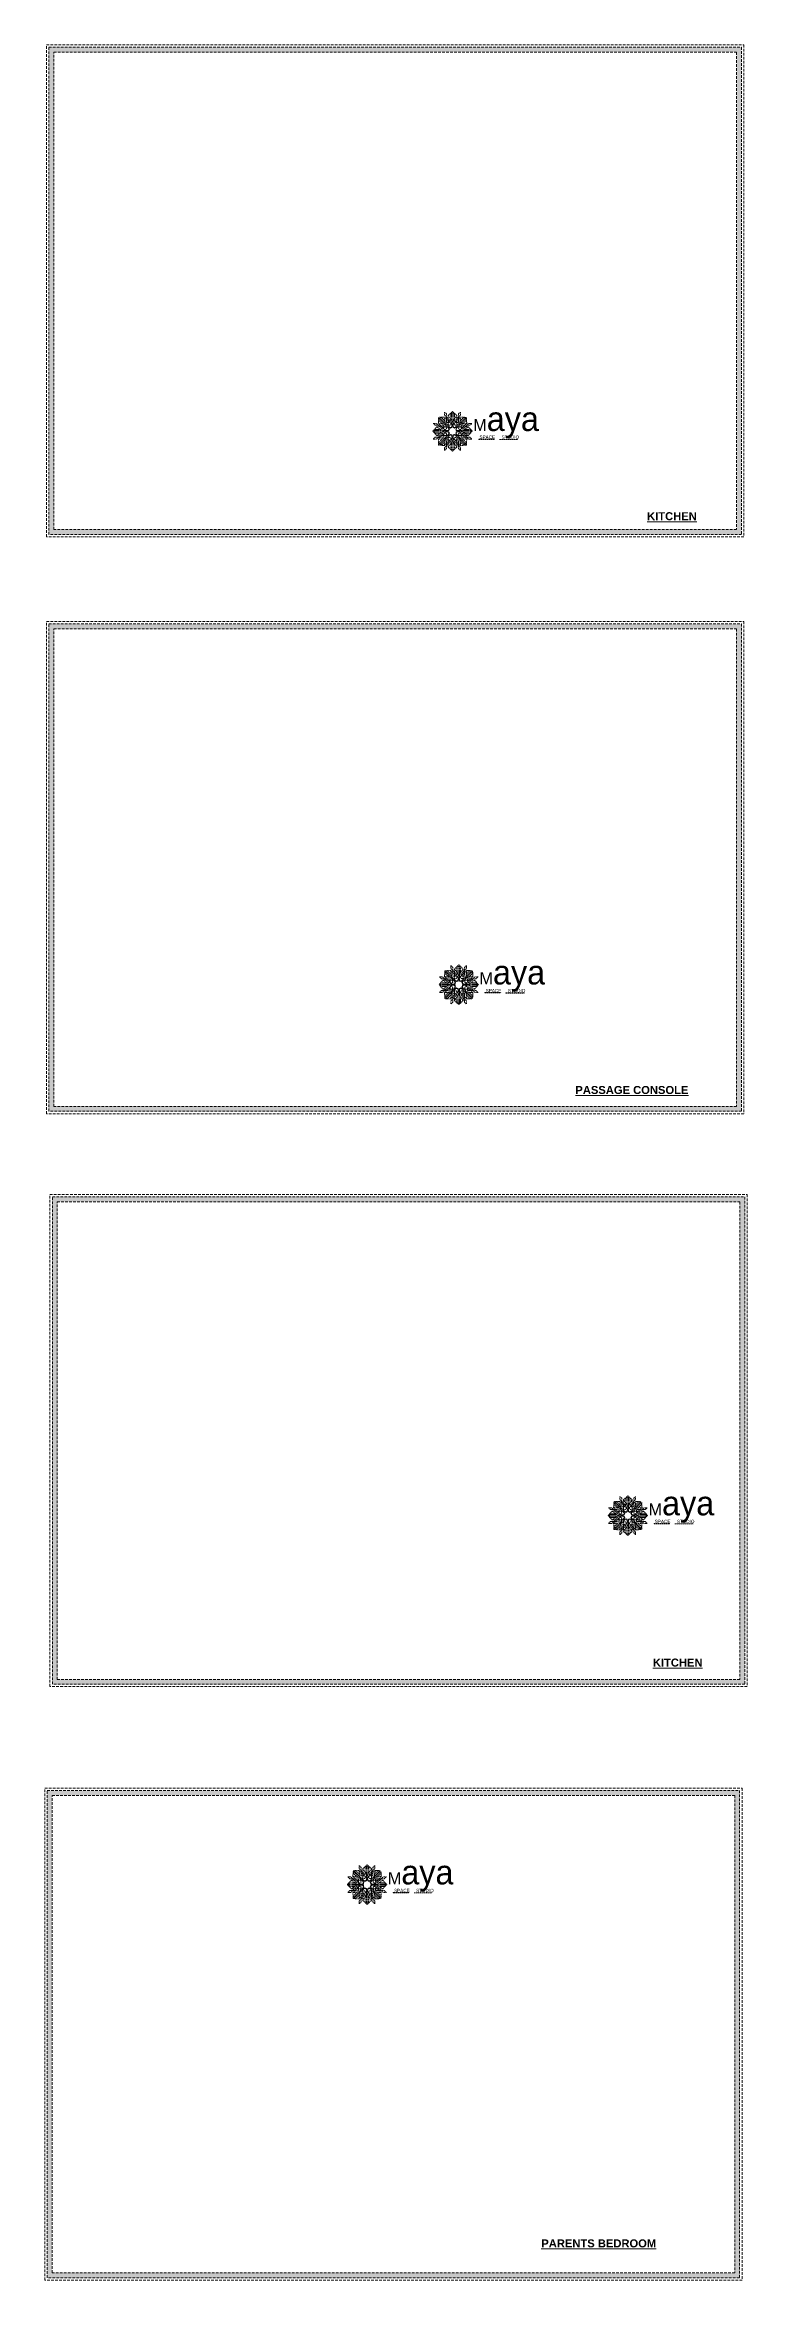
# Model space of a CAD drawing. Header units: millimetres. Extents: x 35877 to 3066687, y -650199 to -40525.
# Drawn here: x 145465 to 145728, y -181126 to -180287 of the extents above; entities that cross this region are included whole.
import ezdxf

# ---------------------------------------------------------------- set-up
doc = ezdxf.new("R2010")
doc.units = ezdxf.units.MM
doc.header["$MEASUREMENT"] = 0
doc.linetypes.add('DASHEDX2', pattern=[1.5, 1, -0.5])
doc.layers.add('DIM.', color=250, linetype='Continuous', lineweight=13)
doc.layers.add('Dimension', color=10, linetype='DASHEDX2', lineweight=20)
doc.styles.get("Standard").update_dxf_attribs({"font": 'arial.ttf', "height": 6})

# ---------------------------------------------------------------- blocks, each defined once
blk = doc.blocks.new('FSFSF')
at = {"color": 42, "lineweight": 5, "true_color": 0xe0ac11}
for p, q in [((28591.6, 127.4), (28587.2, 122.7)), ((28591.6, 117.9), (28587.2, 122.7)), ((28587.7, 131.2), (28591.1, 131.2)), ((28589.8, 129.1), (28587.7, 131.2)), ((28589, 123.3), (28588.4, 122.7)), ((28589, 122), (28588.4, 122.7)), ((28589, 123.3), (28589, 124.7)), ((28589, 124.7), (28595.4, 124.7)), ((28589, 123.3), (28604.7, 123.3)), ((28589, 122), (28604.7, 122)), ((28589, 122), (28589, 120.7)), ((28589.8, 129.1), (28599.3, 129.1)), ((28597.5, 124.8), (28591.1, 131.2)), ((28604.7, 127.4), (28591.6, 127.4)), ((28591.6, 127.4), (28598.2, 122.7)), ((28591.6, 117.9), (28598.2, 122.7)), ((28593.2, 131.5), (28593.5, 137.7)), ((28593.2, 131.5), (28601.7, 122.7)), ((28601.2, 130.2), (28593.2, 131.5)), ((28593.2, 113.9), (28601.7, 122.7)), ((28593.4, 135), (28594.6, 136.1)), ((28593.4, 135), (28597.6, 130.8)), ((28599.8, 138.1), (28593.5, 137.7)), ((28595.1, 136.7), (28594.5, 136.7)), ((28594.6, 136.1), (28594.6, 136.7)), ((28605.2, 125), (28594.6, 136.1)), ((28596.2, 137.9), (28595.1, 136.7)), ((28606.3, 126.1), (28595.1, 136.7)), ((28596.2, 137.9), (28600.5, 133.6)), ((28597.5, 124.8), (28599.3, 126.5)), ((28602.1, 125.4), (28598.2, 122.7)), ((28602.1, 119.9), (28598.2, 122.7)), ((28599.3, 126.5), (28599.3, 129.1)), ((28599.8, 138.1), (28608.6, 129.6)), ((28601, 130), (28599.8, 138.1)), ((28600, 143.5), (28600, 140.2)), ((28602.1, 141.4), (28600, 143.5)), ((28606.5, 133.8), (28600, 140.2)), ((28605.9, 129.2), (28601, 130)), ((28602.1, 125.4), (28601.2, 130.2)), ((28602.3, 123.3), (28601.7, 122.7)), ((28602.3, 122), (28601.7, 122.7)), ((28602.1, 141.4), (28602.1, 132)), ((28604.7, 132), (28602.1, 132)), ((28602.3, 123.3), (28603, 122.7)), ((28602.3, 122), (28603, 122.7)), ((28605.2, 125), (28603, 122.7)), ((28605.2, 120.4), (28603, 122.7)), ((28603.7, 126.5), (28603.7, 127.4)), ((28604.7, 126.5), (28603.7, 126.5)), ((28603.9, 139.7), (28608.6, 144.1)), ((28603.9, 126.6), (28603.9, 139.7)), ((28603.9, 139.7), (28608.6, 133)), ((28604.7, 127.6), (28603.9, 127.6)), ((28607.9, 126.6), (28603.9, 126.6)), ((28606.5, 133.8), (28604.7, 132)), ((28604.7, 126.6), (28604.7, 127.6)), ((28604.7, 123.3), (28604.7, 127.4)), ((28604.7, 122), (28604.7, 117.9)), ((28605.9, 129.2), (28608.6, 133)), ((28606.3, 126.1), (28608.6, 128.3)), ((28607.9, 142.2), (28606.6, 142.2)), ((28606.6, 142.2), (28606.6, 135.8)), ((28607.9, 142.2), (28608.6, 142.8)), ((28607.9, 142.2), (28607.9, 126.6)), ((28607.9, 128.9), (28608.6, 129.6)), ((28607.9, 128.9), (28608.6, 128.3)), ((28613.3, 139.7), (28608.6, 144.1)), ((28609.3, 142.2), (28608.6, 142.8)), ((28613.3, 139.7), (28608.6, 133)), ((28617.4, 138.1), (28608.6, 129.6)), ((28611.3, 129.2), (28608.6, 133)), ((28609.3, 128.9), (28608.6, 129.6)), ((28609.3, 128.9), (28608.6, 128.3)), ((28610.9, 126.1), (28608.6, 128.3)), ((28609.3, 142.2), (28609.3, 126.6)), ((28609.3, 142.2), (28610.6, 142.2)), ((28609.3, 126.6), (28613.3, 126.6)), ((28610.6, 142.2), (28610.6, 135.8)), ((28610.7, 133.8), (28617.1, 140.2)), ((28610.7, 133.8), (28612.4, 132)), ((28610.9, 126.1), (28622, 136.7)), ((28611.3, 129.2), (28616.1, 130)), ((28612, 125), (28622.6, 136.1)), ((28612, 125), (28614.2, 122.7)), ((28612, 120.4), (28614.2, 122.7)), ((28612.4, 132), (28615, 132)), ((28612.5, 126.6), (28612.5, 127.6)), ((28612.5, 127.6), (28613.3, 127.6)), ((28612.5, 123.3), (28612.5, 127.4)), ((28612.5, 127.4), (28625.6, 127.4)), ((28612.5, 126.5), (28613.5, 126.5)), ((28628.2, 123.3), (28612.5, 123.3)), ((28612.5, 122), (28612.5, 117.9)), ((28628.2, 122), (28612.5, 122)), ((28613.3, 126.6), (28613.3, 139.7)), ((28613.5, 126.5), (28613.5, 127.4)), ((28614.9, 123.3), (28614.2, 122.7)), ((28614.9, 122), (28614.2, 122.7)), ((28614.9, 123.3), (28615.5, 122.7)), ((28614.9, 122), (28615.5, 122.7)), ((28615, 141.4), (28617.1, 143.5)), ((28615, 141.4), (28615, 132)), ((28615.1, 125.4), (28615.9, 130.2)), ((28615.1, 125.4), (28619, 122.7)), ((28615.1, 119.9), (28619, 122.7)), ((28624, 131.5), (28615.5, 122.7)), ((28624, 113.9), (28615.5, 122.7)), ((28615.9, 130.2), (28624, 131.5)), ((28616.1, 130), (28617.4, 138.1)), ((28620.9, 137.9), (28616.7, 133.6)), ((28617.1, 143.5), (28617.1, 140.2)), ((28617.4, 138.1), (28623.6, 137.7)), ((28627.3, 129.1), (28617.9, 129.1)), ((28617.9, 126.5), (28617.9, 129.1)), ((28619.7, 124.8), (28617.9, 126.5)), ((28625.6, 127.4), (28619, 122.7)), ((28625.6, 117.9), (28619, 122.7)), ((28623.8, 135), (28619.6, 130.8)), ((28619.7, 124.8), (28626.1, 131.2)), ((28620.9, 137.9), (28622, 136.7)), ((28628.2, 124.7), (28621.8, 124.7)), ((28622, 136.7), (28622.6, 136.7)), ((28622.6, 136.1), (28622.6, 136.7)), ((28623.8, 135), (28622.6, 136.1)), ((28624, 131.5), (28623.6, 137.7)), ((28625.6, 127.4), (28630, 122.7)), ((28625.6, 117.9), (28630, 122.7)), ((28629.5, 131.2), (28626.1, 131.2)), ((28627.3, 129.1), (28629.5, 131.2)), ((28628.2, 123.3), (28628.2, 124.7)), ((28628.2, 123.3), (28628.8, 122.7)), ((28628.2, 122), (28628.8, 122.7)), ((28628.2, 122), (28628.2, 120.7)), ((28589.8, 116.2), (28587.7, 114.1)), ((28587.7, 114.1), (28591.1, 114.1)), ((28589, 120.7), (28595.4, 120.7)), ((28589.8, 116.2), (28599.3, 116.2)), ((28597.5, 120.5), (28591.1, 114.1)), ((28604.7, 117.9), (28591.6, 117.9)), ((28601.2, 115.1), (28593.2, 113.9)), ((28593.2, 113.9), (28593.5, 107.6)), ((28593.4, 110.3), (28597.6, 114.5)), ((28593.4, 110.3), (28594.6, 109.2)), ((28599.8, 107.2), (28593.5, 107.5)), ((28595.1, 108.5), (28594.5, 108.5)), ((28605.2, 120.4), (28594.6, 109.2)), ((28594.6, 109.2), (28594.6, 108.6)), ((28606.3, 119.1), (28595.1, 108.5)), ((28596.2, 107.4), (28595.1, 108.5)), ((28596.2, 107.4), (28600.5, 111.6)), ((28597.5, 120.5), (28599.3, 118.8)), ((28599.3, 118.8), (28599.3, 116.2)), ((28599.8, 107.2), (28608.6, 115.7)), ((28601, 115.2), (28599.8, 107.2)), ((28606.5, 111.5), (28600, 105.1)), ((28600, 101.7), (28600, 105.1)), ((28602.1, 103.8), (28600, 101.7)), ((28605.9, 116), (28601, 115.2)), ((28602.1, 119.9), (28601.2, 115.1)), ((28602.1, 103.8), (28602.1, 113.3)), ((28604.7, 113.3), (28602.1, 113.3)), ((28604.7, 118.8), (28603.7, 118.8)), ((28603.7, 118.8), (28603.7, 117.9)), ((28607.9, 118.6), (28603.9, 118.6)), ((28603.9, 118.6), (28603.9, 105.5)), ((28604.7, 117.7), (28603.9, 117.7)), ((28603.9, 105.5), (28608.6, 112.2)), ((28603.9, 105.5), (28608.6, 101.1)), ((28604.7, 118.6), (28604.7, 117.7)), ((28606.5, 111.5), (28604.7, 113.3)), ((28605.9, 116), (28608.6, 112.2)), ((28606.3, 119.1), (28608.6, 117)), ((28606.6, 103), (28606.6, 109.4)), ((28607.9, 103), (28606.6, 103)), ((28607.9, 103), (28607.9, 118.6)), ((28607.9, 116.3), (28608.6, 117)), ((28607.9, 116.3), (28608.6, 115.7)), ((28607.9, 103), (28608.6, 102.4)), ((28610.9, 119.1), (28608.6, 117)), ((28609.3, 116.3), (28608.6, 117)), ((28609.3, 116.3), (28608.6, 115.7)), ((28611.3, 116), (28608.6, 112.2)), ((28617.4, 107.2), (28608.6, 115.7)), ((28613.3, 105.5), (28608.6, 112.2)), ((28613.3, 105.5), (28608.6, 101.1)), ((28609.3, 103), (28608.6, 102.4)), ((28609.3, 118.6), (28613.3, 118.6)), ((28609.3, 103), (28609.3, 118.6)), ((28609.3, 103), (28610.6, 103)), ((28610.6, 103), (28610.6, 109.4)), ((28610.7, 111.5), (28612.4, 113.3)), ((28610.7, 111.5), (28617.1, 105.1)), ((28610.9, 119.1), (28622, 108.5)), ((28611.3, 116), (28616.1, 115.2)), ((28612, 120.4), (28622.6, 109.2)), ((28612.4, 113.3), (28615, 113.3)), ((28612.5, 118.8), (28613.5, 118.8)), ((28612.5, 118.6), (28612.5, 117.7)), ((28612.5, 117.9), (28625.6, 117.9)), ((28612.5, 117.7), (28613.3, 117.7)), ((28613.3, 118.6), (28613.3, 105.5)), ((28613.5, 118.8), (28613.5, 117.9)), ((28615, 103.8), (28615, 113.3)), ((28615, 103.8), (28617.1, 101.7)), ((28615.1, 119.9), (28615.9, 115.1)), ((28615.9, 115.1), (28624, 113.9)), ((28616.1, 115.2), (28617.4, 107.2)), ((28620.9, 107.4), (28616.7, 111.6)), ((28617.1, 101.7), (28617.1, 105.1)), ((28617.4, 107.2), (28623.6, 107.5)), ((28619.7, 120.5), (28617.9, 118.8)), ((28617.9, 118.8), (28617.9, 116.2)), ((28627.3, 116.2), (28617.9, 116.2)), ((28623.8, 110.3), (28619.6, 114.5)), ((28619.7, 120.5), (28626.1, 114.1)), ((28620.9, 107.4), (28622, 108.5)), ((28628.2, 120.7), (28621.8, 120.7)), ((28622, 108.5), (28622.6, 108.5)), ((28623.8, 110.3), (28622.6, 109.2)), ((28622.6, 109.2), (28622.6, 108.6)), ((28624, 113.9), (28623.6, 107.6)), ((28629.5, 114.1), (28626.1, 114.1)), ((28627.3, 116.2), (28629.5, 114.1))]:
    blk.add_line(p, q, dxfattribs=at)
blk = doc.blocks.new('hgwg')
at = {"layer": 'Dimension', "true_color": 0xd39e00}
h = blk.add_hatch(color=42, dxfattribs=at)
h.dxf.hatch_style = 1
h.paths.add_polyline_path([(27505.7, 45.1), (27494.3, 45.1), (27494.3, 44.9), (27505.7, 44.9)])
h = blk.add_hatch(color=42, dxfattribs=at)
h.dxf.hatch_style = 1
h.paths.add_polyline_path([(27523.3, 44.9), (27509.7, 44.9), (27509.7, 44.8), (27523.3, 44.8)])
at = {"layer": 'Dimension', "color": 42, "true_color": 0xd39e00}
for p, q in [((27494.3, 45.1), (27505.7, 45.1)), ((27494.3, 44.9), (27494.3, 45.1)), ((27494.3, 44.9), (27505.7, 44.9)), ((27505.7, 45.1), (27505.7, 44.9)), ((27509.7, 44.9), (27523.3, 44.9)), ((27509.7, 44.9), (27509.7, 44.8)), ((27509.7, 44.8), (27523.3, 44.8)), ((27523.3, 44.8), (27523.3, 44.9))]:
    blk.add_line(p, q, dxfattribs=at)
at = {"layer": 'Dimension', "color": 42, "true_color": 0xd39e00, "attachment_point": 1}
for s, width, insert, char_height in [('{\\fCinzel|b0|i0|c0|p2;\\H1.5x;M\\fAmsterdam One|b0|i0|c0|p2;\\H2x;aya}', 85.328, (27490.2, 69.2), 6), ('{\\fCinzel|b0|i0|c0|p0;SPACE     STUDIO}', 66.129, (27494.8, 47.9), 2.5)]:
    blk.add_mtext_dynamic_manual_height_columns(s, width=width, gutter_width=30, heights=[0], dxfattribs=dict(at, insert=insert, char_height=char_height))

msp = doc.modelspace()

# ---------------------------------------------------------------- hatches: boundary and pattern name
at = {"layer": 'Dimension', "true_color": 0xd39e00, "transparency": 33554687}
h = msp.add_hatch(color=42, dxfattribs=at)
h.paths.add_polyline_path([(145466.5973, -180288.3796), (145466.5973, -180471.0737), (145726.1519, -180471.0737), (145726.1519, -180288.3796)])
h.paths.add_polyline_path([(145468.4189, -180290.2012), (145724.3303, -180290.2012), (145724.3303, -180469.2521), (145468.4189, -180469.2521)], flags=16)
h = msp.add_hatch(color=42, dxfattribs=at)
h.paths.add_polyline_path([(145466.5973, -180504.6171), (145466.5973, -180687.3112), (145726.1519, -180687.3112), (145726.1519, -180504.6171)])
h.paths.add_polyline_path([(145468.4189, -180506.4387), (145724.3303, -180506.4387), (145724.3303, -180685.4896), (145468.4189, -180685.4896)], flags=16)
h = msp.add_hatch(color=42, dxfattribs=at)
h.paths.add_polyline_path([(145467.8848, -180719.4076), (145467.8848, -180902.1017), (145727.4394, -180902.1017), (145727.4394, -180719.4076)])
h.paths.add_polyline_path([(145469.7064, -180721.2292), (145725.6178, -180721.2292), (145725.6178, -180900.2801), (145469.7064, -180900.2801)], flags=16)
h = msp.add_hatch(color=42, dxfattribs=at)
h.paths.add_polyline_path([(145465.9077, -180941.9684), (145465.9077, -181124.6625), (145725.4624, -181124.6625), (145725.4624, -180941.9684)])
h.paths.add_polyline_path([(145467.7293, -180943.79), (145723.6408, -180943.79), (145723.6408, -181122.8409), (145467.7293, -181122.8409)], flags=16)

# ---------------------------------------------------------------- linework, layer by layer
at = {"layer": 'Dimension', "color": 42, "true_color": 0xd39e00, "transparency": 33554687, "elevation": 5.5414}
for points in [[(145465.6865, -180287.4688), (145727.0627, -180287.4688), (145727.0627, -180471.9845), (145465.6865, -180471.9845)], [(145466.5973, -180288.3796), (145726.1519, -180288.3796), (145726.1519, -180471.0737), (145466.5973, -180471.0737)], [(145468.4189, -180290.2012), (145724.3303, -180290.2012), (145724.3303, -180469.2521), (145468.4189, -180469.2521)], [(145465.6865, -180503.7063), (145727.0627, -180503.7063), (145727.0627, -180688.222), (145465.6865, -180688.222)], [(145466.5973, -180504.6171), (145726.1519, -180504.6171), (145726.1519, -180687.3112), (145466.5973, -180687.3112)], [(145468.4189, -180506.4387), (145724.3303, -180506.4387), (145724.3303, -180685.4896), (145468.4189, -180685.4896)], [(145466.974, -180718.4968), (145728.3502, -180718.4968), (145728.3502, -180903.0125), (145466.974, -180903.0125)], [(145467.8848, -180719.4076), (145727.4394, -180719.4076), (145727.4394, -180902.1017), (145467.8848, -180902.1017)], [(145469.7064, -180721.2292), (145725.6178, -180721.2292), (145725.6178, -180900.2801), (145469.7064, -180900.2801)], [(145464.9969, -180941.0576), (145726.3732, -180941.0576), (145726.3732, -181125.5733), (145464.9969, -181125.5733)], [(145465.9077, -180941.9684), (145725.4624, -180941.9684), (145725.4624, -181124.6625), (145465.9077, -181124.6625)], [(145467.7293, -180943.79), (145723.6408, -180943.79), (145723.6408, -181122.8409), (145467.7293, -181122.8409)]]:
    msp.add_lwpolyline(points, close=True, dxfattribs=at)

# ---------------------------------------------------------------- block references
at = {"layer": 'Dimension', "color": 42, "true_color": 0xd39e00, "transparency": 33554687}
for name, p, xscale, yscale, zscale in [('FSFSF', (135733.9506, -180474.7539, 2.5163), 0.3454875929288876, 0.3454875929288876, 0.3454875929288876), ('hgwg', (131765.5067, -180458.1083, -3.0251), 0.5041842940670392, 0.5041842940670392, 0.5041842940670392), ('FSFSF', (135736.2832, -180682.2354, 2.5163), 0.3454875929288876, 0.3454875929288876, 0.3454875929288876), ('hgwg', (131767.8393, -180665.5899, -3.0251), 0.5041842940670392, 0.5041842940670392, 0.5041842940670392), ('FSFSF', (135799.6557, -180881.2624, 2.5163), 0.3454875929288876, 0.3454875929288876, 0.3454875929288876), ('hgwg', (131831.2118, -180864.6168, -3.0251), 0.5041842940670392, 0.5041842940670392, 0.5041842940670392), ('FSFSF', (135701.9202, -181019.6115, 2.5163), 0.3454875929288876, 0.3454875929288876, 0.3454875929288876), ('hgwg', (131733.4763, -181002.9659, -3.0251), 0.5041842940670392, 0.5041842940670392, 0.5041842940670392)]:
    msp.add_blockref(name, p, dxfattribs=dict(at, xscale=xscale, yscale=yscale, zscale=zscale))

# ---------------------------------------------------------------- texts
at = {"layer": 'DIM.', "color": 18, "true_color": 0x000000, "transparency": 33554687, "char_height": 3, "attachment_point": 1}
for s, insert in [('{\\fArial|b1|i0|c0|p34;\\LKITCHEN}', (145690.7898, -180462.7277, -8.5665)), ('{\\fArial|b1|i0|c0|p34;\\LPASSAGE CONSOLE}', (145663.9055, -180677.84, -8.5665)), ('{\\fArial|b1|i0|c0|p34;\\LKITCHEN}', (145692.9528, -180892.4952, -8.5665)), ('{\\fArial|b1|i0|c0|p34;\\LPARENTS BEDROOM}', (145651.138, -181110.2427, -8.5665))]:
    msp.add_mtext_dynamic_manual_height_columns(s, width=111.558836, gutter_width=1, heights=[0], dxfattribs=dict(at, insert=insert))

doc.saveas('drawing.dxf')
